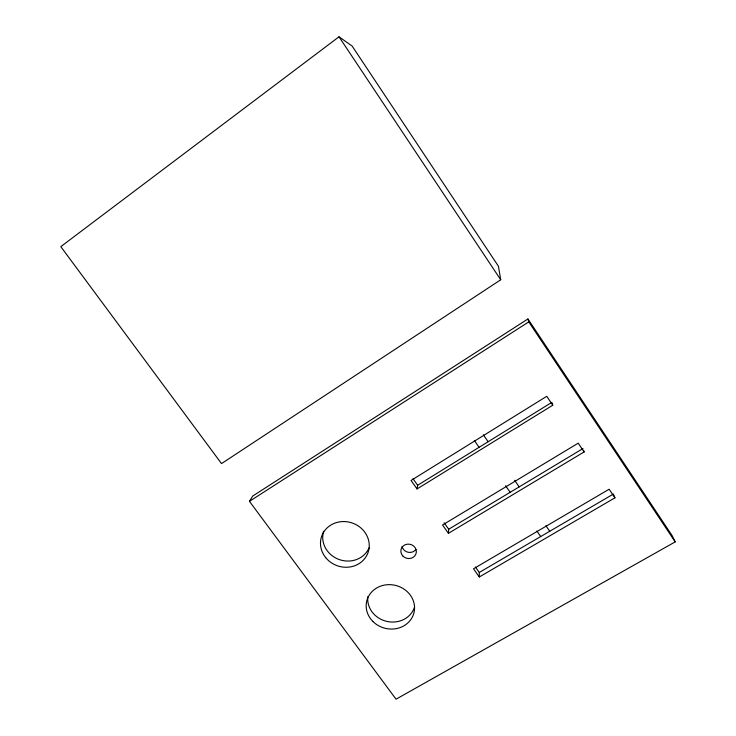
<?xml version="1.0" encoding="UTF-8"?>
<svg xmlns="http://www.w3.org/2000/svg" width="736" height="736" viewBox="0 0 736 736"><rect width="100%" height="100%" fill="white"/><g stroke="black" fill="none" stroke-linecap="round" stroke-linejoin="round"><path stroke-width="1.1" d="M583.538 450.248L584.117 451.941L448.436 533.333L448.712 529.23L444.167 522.808M552.202 403.282L552.754 405.232L417.036 488.952L417.643 485.272L413.025 478.74M249.467 501.336L252.724 496.036L527.942 318.955L672.235 535.799L675.197 541.889L396.042 699.2L249.467 501.336L528.761 321.88L527.942 318.955M339.011 36.8L60.803 246.652L221.508 463.597L500.728 279.772L498.428 266.248L352.112 46.028L339.011 36.8L500.728 279.772M417.643 485.272L551.926 402.316M448.712 529.23L582.967 448.555M613.842 494.969L614.937 497.84L479.311 576.978L479.274 572.461L613.474 494.003M475.447 567.051L479.274 572.461M417.036 488.952L411.028 480.47L546.756 396.299L552.754 405.232M448.436 533.333L442.529 524.989L578.22 443.164L584.117 451.941M479.311 576.978L473.506 568.772L609.15 489.219L614.937 497.84M474.334 440.441L479.081 447.322M505.604 485.732L510.149 492.31M536.866 531.015L540.693 536.553M483.368 434.838L488.115 441.738M514.639 480.286L519.184 486.882M545.9 525.716L549.728 531.272M528.761 321.88L675.197 541.889M414.469 607.274A23.984 21.795 14.1 0 1 386.805 621.396A23.984 21.795 14.1 0 1 367.88 596.592M415.941 549.461A7.691 7.102 12.9 0 1 408.103 552.248A7.691 7.102 12.9 0 1 402.058 546.489M369.076 547.869A24.233 22.356 18.9 0 1 338.983 559.47A24.233 22.356 18.9 0 1 323.628 531.226M402.767 555.919A7.802 7.194 12.9 0 0 415.96 553.895A7.802 7.194 12.9 0 0 407.063 544.217A7.802 7.194 12.9 0 0 402.767 555.919M372.839 621.405A24.334 22.071 14.2 0 0 413.586 614.109A24.334 22.071 14.2 0 0 384.67 585.046A24.334 22.071 14.2 0 0 372.839 621.405M325.726 557.658A24.582 22.641 18.9 0 0 367.522 553.923A24.582 22.641 18.9 0 0 341.338 521.658A24.582 22.641 18.9 0 0 325.726 557.658"/></g></svg>
